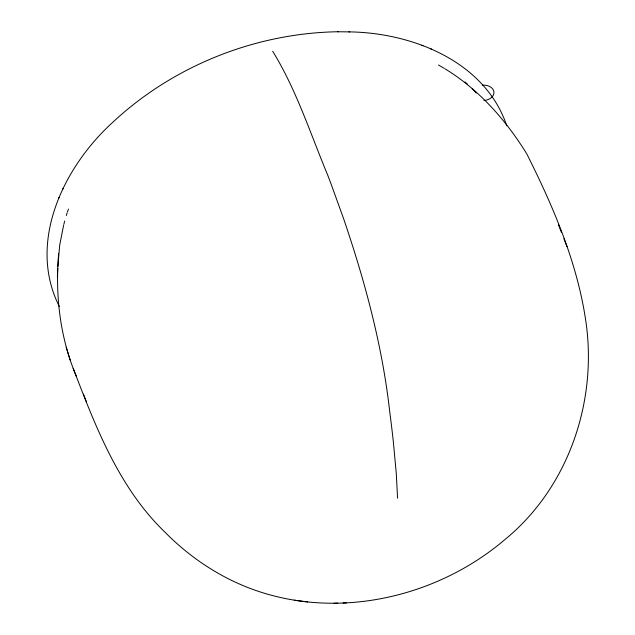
<?xml version="1.0" encoding="UTF-8"?>
<svg xmlns="http://www.w3.org/2000/svg" width="635" height="635" viewBox="0 0 635 635"><rect width="100%" height="100%" fill="white"/><g stroke="black" fill="none" stroke-linecap="round" stroke-linejoin="round"><path stroke-width="0.95" d="M76.303 376.198C61.944 342.297 56.38 305.03 57.769 268.367M57.88 266.39L59.69 245.173L63.587 225.401M57.404 276.836L58.237 258.08M63.802 224.472L64.706 221.051M66.334 215.535L67.151 212.773M67.485 211.852L68.469 209.098M338.391 31.758L337.558 31.75C255.238 33.211 173.514 65.77 113.189 121.896L112.625 122.444C63.627 166.926 26.916 242.308 59.309 306.491M58.563 198.509L59.063 197.398M62.563 189.579L63.048 188.508M73.215 368.348C95.472 426.585 118.896 487.68 164.719 531.939C190.349 557.967 221.607 578.66 256.215 590.598C340.471 619.744 437.928 596.717 505.023 539.472C567.111 488.664 596.344 405.162 586.542 326.366C578.636 265.62 554.053 208.264 526.812 153.932C506.087 120.269 479.052 89.606 445.103 68.866M334.042 603.25L337.788 603.147M343.098 602.98L346.512 602.885M348.885 31.885L349.79 31.893C412.679 32.845 485.196 61.611 506.762 125.754M337.558 31.75L349.79 31.893M294.418 600.194L307.665 601.972M421.838 45.252L422.966 45.704M430.411 48.681L431.578 49.157M438.515 65.016L444.278 68.382M272.685 51.268C296.45 89.86 310.301 133.429 327.684 175.062A359.116 59.531 76.9 0 1 331.145 184.198L343.44 218.178A236.323 39.172 76.9 0 1 348.02 231.886C367.355 290.33 382.849 350.306 389.707 411.575A366.887 60.817 76.9 0 1 393.343 441.817L396.28 473.519L397.573 498.221M558.348 224.56L561.435 232.418M563.912 238.76L566.991 246.618M83.431 394.097L86.519 401.955M66.191 347.234L70.31 360.474M482.37 85.153A10.835 7.715 -3.3 0 1 493.943 91.98A10.835 7.715 -3.3 0 1 483.926 100.513M473.297 89.908A10.835 7.715 -3.3 0 1 473.647 89.4M58.436 258.231A231.854 158.123 -22.1 0 1 58.483 253.325M465.066 81.955A231.854 158.123 -22.1 0 1 467.289 83.947M472.242 88.733A231.854 158.123 -22.1 0 1 476.226 93.012"/></g></svg>
